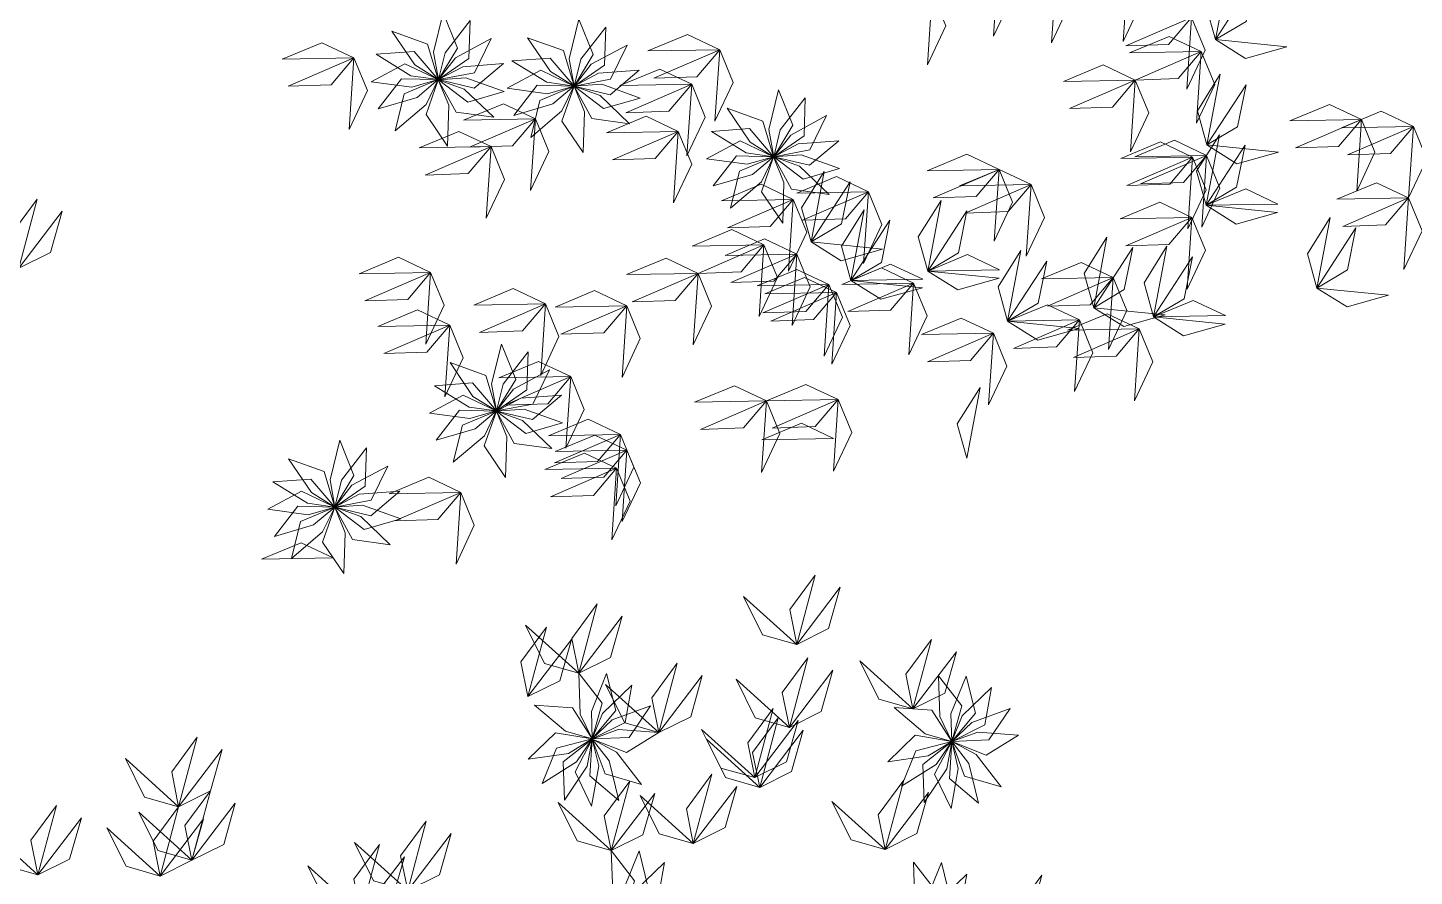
# Model space of a CAD drawing. Header units: inches. Extents: x 4350 to 28384, y -6772 to 993.
# Drawn here: x 8225.4 to 8341.3, y 542.2 to 613.2 of the extents above; entities that cross this region are included whole.
import ezdxf

# ---------------------------------------------------------------- set-up
doc = ezdxf.new("R2010")
doc.units = ezdxf.units.IN
doc.header["$MEASUREMENT"] = 0
doc.layers.add('nascosti', color=1, linetype='Continuous')

msp = doc.modelspace()

# ---------------------------------------------------------------- linework, layer by layer
at = {"layer": 'nascosti', "lineweight": 0}
for points in [[(8306.5, 618.42), (8307.63, 615.69), (8306.1, 612.44), (8306.5, 618.42)], [(8311.36, 617.88), (8312.49, 615.14), (8310.96, 611.9), (8311.36, 617.88)], [(8317.36, 617.99), (8318.49, 615.25), (8316.96, 612.01), (8317.36, 617.99)], [(8324.67, 612.17), (8323.87, 615.02), (8325.77, 618.06), (8324.67, 612.17)], [(8324.67, 612.17), (8327.22, 613.68), (8327.93, 617.2), (8324.67, 612.17)], [(8300.99, 616.04), (8302.13, 613.3), (8300.6, 610.06), (8300.99, 616.04)], [(8260.1, 614.41), (8259.29, 611.1), (8259.7, 608.83), (8261.3, 611.46), (8260.1, 614.41)], [(8262.34, 613.76), (8260.25, 611.06), (8259.7, 608.83), (8262.23, 610.58), (8262.34, 613.76)], [(8271.45, 613.86), (8270.64, 610.55), (8271.05, 608.28), (8272.65, 610.92), (8271.45, 613.86)], [(8273.69, 613.21), (8271.6, 610.52), (8271.05, 608.28), (8273.59, 610.03), (8273.69, 613.21)], [(8322.67, 614.01), (8320.75, 611.75), (8317.16, 611.63), (8322.67, 614.01)], [(8322.67, 614.01), (8323.8, 611.27), (8322.27, 608.03), (8322.67, 614.01)], [(8255.81, 612.86), (8257.73, 610.05), (8259.69, 608.83), (8258.8, 611.78), (8255.81, 612.86)], [(8264.12, 612.26), (8261.12, 610.64), (8259.7, 608.82), (8262.73, 609.39), (8264.12, 612.26)], [(8267.16, 612.32), (8269.08, 609.5), (8271.04, 608.28), (8270.15, 611.24), (8267.16, 612.32)], [(8283.22, 611.32), (8280.53, 612.59), (8277.22, 611.21), (8283.22, 611.32)], [(8323.47, 611.16), (8320.79, 612.42), (8317.47, 611.05), (8323.47, 611.16)], [(8324.67, 612.17), (8327.18, 610.59), (8330.63, 611.56), (8324.67, 612.17)], [(8252.64, 610.64), (8249.96, 611.9), (8246.64, 610.53), (8252.64, 610.64)], [(8254.5, 610.94), (8257.4, 609.14), (8259.68, 608.83), (8257.67, 611.17), (8254.5, 610.94)], [(8275.47, 611.71), (8272.47, 610.1), (8271.05, 608.28), (8274.08, 608.85), (8275.47, 611.71)], [(8283.22, 611.32), (8281.3, 609.06), (8277.71, 608.94), (8283.22, 611.32)], [(8283.22, 611.32), (8284.35, 608.58), (8282.82, 605.34), (8283.22, 611.32)], [(8323.47, 611.16), (8321.55, 608.9), (8317.96, 608.78), (8323.47, 611.16)], [(8323.47, 611.16), (8324.6, 608.42), (8323.07, 605.17), (8323.47, 611.16)], [(8252.64, 610.64), (8250.72, 608.38), (8247.13, 608.26), (8252.64, 610.64)], [(8252.64, 610.64), (8253.77, 607.9), (8252.24, 604.65), (8252.64, 610.64)], [(8254.09, 608.64), (8257.47, 608.18), (8259.68, 608.82), (8256.89, 610.14), (8254.09, 608.64)], [(8265.13, 610.16), (8261.73, 609.9), (8259.7, 608.82), (8262.7, 608.11), (8265.13, 610.16)], [(8265.85, 610.39), (8268.75, 608.6), (8271.04, 608.28), (8269.03, 610.62), (8265.85, 610.39)], [(8317.96, 608.78), (8315.28, 610.04), (8311.97, 608.67), (8317.96, 608.78)], [(8254.65, 606.38), (8257.92, 607.33), (8259.68, 608.82), (8256.6, 608.89), (8254.65, 606.38)], [(8256.07, 604.54), (8258.67, 606.74), (8259.68, 608.82), (8256.84, 607.63), (8256.07, 604.54)], [(8260.45, 603.27), (8260.56, 606.67), (8259.69, 608.81), (8258.67, 605.9), (8260.45, 603.27)], [(8264.33, 605.67), (8261.86, 608.03), (8259.69, 608.81), (8261.18, 606.11), (8264.33, 605.67)], [(8265.21, 607.83), (8262, 608.98), (8259.7, 608.81), (8262.15, 606.94), (8265.21, 607.83)], [(8265.44, 608.1), (8268.82, 607.64), (8271.03, 608.28), (8268.25, 609.6), (8265.44, 608.1)], [(8276.49, 609.61), (8273.09, 609.36), (8271.05, 608.27), (8274.05, 607.56), (8276.49, 609.61)], [(8280.88, 608.43), (8278.2, 609.7), (8274.88, 608.32), (8280.88, 608.43)], [(8317.96, 608.78), (8316.05, 606.52), (8312.46, 606.4), (8317.96, 608.78)], [(8317.96, 608.78), (8319.1, 606.04), (8317.57, 602.79), (8317.96, 608.78)], [(8323.95, 603.36), (8323.15, 606.22), (8325.06, 609.26), (8323.95, 603.36)], [(8266, 605.83), (8269.27, 606.79), (8271.03, 608.27), (8267.95, 608.35), (8266, 605.83)], [(8267.43, 603.99), (8270.03, 606.2), (8271.03, 608.27), (8268.19, 607.08), (8267.43, 603.99)], [(8271.81, 602.72), (8271.91, 606.13), (8271.04, 608.27), (8270.02, 605.35), (8271.81, 602.72)], [(8276.56, 607.28), (8273.35, 608.43), (8271.05, 608.27), (8273.5, 606.4), (8276.56, 607.28)], [(8275.68, 605.13), (8273.22, 607.48), (8271.05, 608.27), (8272.53, 605.56), (8275.68, 605.13)], [(8280.88, 608.43), (8278.96, 606.17), (8275.37, 606.05), (8280.88, 608.43)], [(8280.88, 608.43), (8282.01, 605.69), (8280.48, 602.45), (8280.88, 608.43)], [(8288.13, 607.96), (8287.32, 604.65), (8287.73, 602.38), (8289.33, 605.02), (8288.13, 607.96)], [(8323.95, 603.36), (8326.5, 604.88), (8327.22, 608.39), (8323.95, 603.36)], [(8267.81, 605.54), (8265.13, 606.8), (8261.81, 605.43), (8267.81, 605.54)], [(8283.84, 606.42), (8285.76, 603.6), (8287.72, 602.38), (8286.83, 605.34), (8283.84, 606.42)], [(8290.37, 607.31), (8288.28, 604.62), (8287.73, 602.38), (8290.27, 604.13), (8290.37, 607.31)], [(8336.87, 605.49), (8334.19, 606.75), (8330.87, 605.38), (8336.87, 605.49)], [(8267.81, 605.54), (8265.89, 603.28), (8262.3, 603.16), (8267.81, 605.54)], [(8267.81, 605.54), (8268.94, 602.8), (8267.41, 599.55), (8267.81, 605.54)], [(8279.74, 604.49), (8277.06, 605.76), (8273.74, 604.38), (8279.74, 604.49)], [(8292.15, 605.81), (8289.15, 604.19), (8287.73, 602.37), (8290.76, 602.95), (8292.15, 605.81)], [(8336.87, 605.49), (8334.95, 603.23), (8331.36, 603.11), (8336.87, 605.49)], [(8341.21, 604.91), (8338.52, 606.18), (8335.21, 604.8), (8341.21, 604.91)], [(8336.87, 605.49), (8338, 602.75), (8336.47, 599.51), (8336.87, 605.49)], [(8264.1, 603.22), (8261.41, 604.48), (8258.1, 603.11), (8264.1, 603.22)], [(8279.74, 604.49), (8277.82, 602.23), (8274.24, 602.11), (8279.74, 604.49)], [(8279.74, 604.49), (8280.88, 601.75), (8279.35, 598.51), (8279.74, 604.49)], [(8282.53, 604.49), (8285.43, 602.7), (8287.72, 602.38), (8285.71, 604.72), (8282.53, 604.49)], [(8323.89, 598.32), (8323.09, 601.17), (8324.99, 604.21), (8323.89, 598.32)], [(8341.21, 604.91), (8339.29, 602.65), (8335.7, 602.53), (8341.21, 604.91)], [(8341.21, 604.91), (8342.34, 602.17), (8340.81, 598.93), (8341.21, 604.91)], [(8264.1, 603.22), (8262.18, 600.96), (8258.59, 600.84), (8264.1, 603.22)], [(8264.1, 603.22), (8265.23, 600.48), (8263.7, 597.23), (8264.1, 603.22)], [(8282.12, 602.19), (8285.5, 601.74), (8287.71, 602.38), (8284.93, 603.7), (8282.12, 602.19)], [(8293.17, 603.71), (8289.77, 603.46), (8287.73, 602.37), (8290.73, 601.66), (8293.17, 603.71)], [(8322.75, 602.35), (8320.07, 603.61), (8316.76, 602.24), (8322.75, 602.35)], [(8323.91, 602.48), (8321.23, 603.75), (8317.91, 602.37), (8323.91, 602.48)], [(8323.89, 598.32), (8326.43, 599.83), (8327.15, 603.35), (8323.89, 598.32)], [(8323.95, 603.36), (8326.46, 601.79), (8329.92, 602.75), (8323.95, 603.36)], [(8282.68, 599.93), (8285.95, 600.89), (8287.71, 602.37), (8284.63, 602.44), (8282.68, 599.93)], [(8284.11, 598.09), (8286.71, 600.29), (8287.71, 602.37), (8284.87, 601.18), (8284.11, 598.09)], [(8288.49, 596.82), (8288.59, 600.23), (8287.72, 602.36), (8286.7, 599.45), (8288.49, 596.82)], [(8293.24, 601.38), (8290.03, 602.53), (8287.73, 602.37), (8290.18, 600.5), (8293.24, 601.38)], [(8292.36, 599.22), (8289.9, 601.58), (8287.73, 602.36), (8289.21, 599.66), (8292.36, 599.22)], [(8306.57, 601.32), (8303.89, 602.58), (8300.57, 601.21), (8306.57, 601.32)], [(8322.75, 602.35), (8320.84, 600.09), (8317.25, 599.97), (8322.75, 602.35)], [(8323.91, 602.48), (8321.99, 600.22), (8318.4, 600.1), (8323.91, 602.48)], [(8322.75, 602.35), (8323.89, 599.61), (8322.36, 596.36), (8322.75, 602.35)], [(8323.91, 602.48), (8325.04, 599.74), (8323.51, 596.5), (8323.91, 602.48)], [(8295.65, 599.45), (8292.97, 600.71), (8289.65, 599.34), (8295.65, 599.45)], [(8290.85, 595.25), (8290.05, 598.11), (8291.96, 601.15), (8290.85, 595.25)], [(8306.57, 601.32), (8304.65, 599.06), (8301.06, 598.94), (8306.57, 601.32)], [(8309.25, 600.05), (8306.57, 601.32), (8303.25, 599.94), (8309.25, 600.05)], [(8306.57, 601.32), (8307.7, 598.58), (8306.17, 595.33), (8306.57, 601.32)], [(8289.36, 598.81), (8286.68, 600.07), (8283.37, 598.7), (8289.36, 598.81)], [(8295.65, 599.45), (8293.73, 597.19), (8290.14, 597.07), (8295.65, 599.45)], [(8290.85, 595.25), (8293.4, 596.77), (8294.12, 600.28), (8290.85, 595.25)], [(8295.65, 599.45), (8296.78, 596.71), (8295.25, 593.46), (8295.65, 599.45)], [(8309.25, 600.05), (8307.33, 597.79), (8303.74, 597.67), (8309.25, 600.05)], [(8309.25, 600.05), (8310.38, 597.31), (8308.85, 594.07), (8309.25, 600.05)], [(8329.88, 598.42), (8327.2, 599.69), (8323.89, 598.32), (8329.88, 598.42)], [(8340.81, 598.93), (8338.13, 600.19), (8334.81, 598.82), (8340.81, 598.93)], [(8224.62, 593.05), (8224.03, 595.95), (8226.16, 598.84), (8224.62, 593.05)], [(8289.36, 598.81), (8287.44, 596.55), (8283.86, 596.43), (8289.36, 598.81)], [(8289.36, 598.81), (8290.5, 596.07), (8288.97, 592.82), (8289.36, 598.81)], [(8300.62, 592.82), (8299.82, 595.68), (8301.73, 598.72), (8300.62, 592.82)], [(8322.69, 597.3), (8320.01, 598.57), (8316.69, 597.19), (8322.69, 597.3)], [(8323.89, 598.32), (8326.4, 596.74), (8329.85, 597.71), (8323.89, 598.32)], [(8340.81, 598.93), (8338.89, 596.67), (8335.3, 596.55), (8340.81, 598.93)], [(8340.81, 598.93), (8341.94, 596.19), (8340.41, 592.94), (8340.81, 598.93)], [(8224.62, 593.05), (8227.27, 594.37), (8228.25, 597.82), (8224.62, 593.05)], [(8294.19, 592.03), (8293.39, 594.89), (8295.29, 597.93), (8294.19, 592.03)], [(8294.19, 592.03), (8296.74, 593.55), (8297.45, 597.06), (8294.19, 592.03)], [(8300.62, 592.82), (8303.17, 594.34), (8303.88, 597.86), (8300.62, 592.82)], [(8322.69, 597.3), (8320.77, 595.04), (8317.18, 594.92), (8322.69, 597.3)], [(8322.69, 597.3), (8323.82, 594.56), (8322.29, 591.32), (8322.69, 597.3)], [(8333.15, 591.4), (8332.35, 594.26), (8334.26, 597.3), (8333.15, 591.4)], [(8286.91, 595.02), (8284.23, 596.28), (8280.92, 594.91), (8286.91, 595.02)], [(8333.15, 591.4), (8335.7, 592.92), (8336.41, 596.44), (8333.15, 591.4)], [(8286.91, 595.02), (8285, 592.76), (8281.41, 592.63), (8286.91, 595.02)], [(8289.65, 594.24), (8286.97, 595.51), (8283.66, 594.13), (8289.65, 594.24)], [(8286.91, 595.02), (8288.05, 592.28), (8286.52, 589.03), (8286.91, 595.02)], [(8290.85, 595.25), (8293.36, 593.68), (8296.82, 594.65), (8290.85, 595.25)], [(8314.49, 589.75), (8313.69, 592.61), (8315.59, 595.65), (8314.49, 589.75)], [(8314.49, 589.75), (8317.04, 591.27), (8317.75, 594.78), (8314.49, 589.75)], [(8319.49, 588.99), (8318.69, 591.85), (8320.6, 594.89), (8319.49, 588.99)], [(8259.05, 592.7), (8256.37, 593.97), (8253.06, 592.59), (8259.05, 592.7)], [(8281.41, 592.63), (8278.73, 593.9), (8275.41, 592.53), (8281.41, 592.63)], [(8289.65, 594.24), (8287.74, 591.98), (8284.15, 591.86), (8289.65, 594.24)], [(8289.65, 594.24), (8290.79, 591.5), (8289.26, 588.26), (8289.65, 594.24)], [(8306.62, 592.93), (8303.94, 594.2), (8300.62, 592.82), (8306.62, 592.93)], [(8307.29, 588.63), (8306.49, 591.49), (8308.4, 594.53), (8307.29, 588.63)], [(8307.29, 588.63), (8309.84, 590.15), (8310.56, 593.66), (8307.29, 588.63)], [(8316.12, 592.27), (8313.44, 593.53), (8310.12, 592.16), (8316.12, 592.27)], [(8319.49, 588.99), (8322.04, 590.51), (8322.75, 594.02), (8319.49, 588.99)], [(8259.05, 592.7), (8257.14, 590.44), (8253.55, 590.32), (8259.05, 592.7)], [(8259.05, 592.7), (8260.19, 589.96), (8258.66, 586.72), (8259.05, 592.7)], [(8281.41, 592.63), (8279.49, 590.37), (8275.9, 590.25), (8281.41, 592.63)], [(8281.41, 592.63), (8282.54, 589.9), (8281.01, 586.65), (8281.41, 592.63)], [(8292.34, 591.7), (8289.66, 592.96), (8286.34, 591.59), (8292.34, 591.7)], [(8299.42, 591.81), (8296.74, 593.08), (8293.43, 591.7), (8299.42, 591.81)], [(8299.42, 591.81), (8296.74, 593.08), (8293.43, 591.7), (8299.42, 591.81)], [(8300.19, 592.14), (8297.5, 593.41), (8294.19, 592.03), (8300.19, 592.14)], [(8300.62, 592.82), (8303.13, 591.25), (8306.59, 592.22), (8300.62, 592.82)], [(8268.64, 590.08), (8265.96, 591.35), (8262.65, 589.97), (8268.64, 590.08)], [(8275.44, 589.92), (8272.76, 591.19), (8269.45, 589.81), (8275.44, 589.92)], [(8292.34, 591.7), (8290.42, 589.44), (8286.83, 589.32), (8292.34, 591.7)], [(8292.99, 591.02), (8290.31, 592.29), (8286.99, 590.91), (8292.99, 591.02)], [(8292.34, 591.7), (8293.47, 588.96), (8291.94, 585.72), (8292.34, 591.7)], [(8299.42, 591.81), (8297.5, 589.55), (8293.92, 589.43), (8299.42, 591.81)], [(8299.42, 591.81), (8297.5, 589.55), (8293.92, 589.43), (8299.42, 591.81)], [(8294.19, 592.03), (8296.7, 590.46), (8300.16, 591.43), (8294.19, 592.03)], [(8299.42, 591.81), (8300.56, 589.07), (8299.03, 585.83), (8299.42, 591.81)], [(8299.42, 591.81), (8300.56, 589.07), (8299.03, 585.83), (8299.42, 591.81)], [(8316.12, 592.27), (8314.2, 590.01), (8310.62, 589.89), (8316.12, 592.27)], [(8316.12, 592.27), (8317.25, 589.53), (8315.72, 586.28), (8316.12, 592.27)], [(8333.15, 591.4), (8335.66, 589.83), (8339.12, 590.8), (8333.15, 591.4)], [(8268.64, 590.08), (8266.72, 587.82), (8263.14, 587.7), (8268.64, 590.08)], [(8268.64, 590.08), (8269.78, 587.34), (8268.25, 584.1), (8268.64, 590.08)], [(8292.99, 591.02), (8291.07, 588.76), (8287.49, 588.64), (8292.99, 591.02)], [(8292.99, 591.02), (8294.13, 588.28), (8292.59, 585.04), (8292.99, 591.02)], [(8325.49, 589.1), (8322.81, 590.36), (8319.49, 588.99), (8325.49, 589.1)], [(8260.64, 588.31), (8257.95, 589.57), (8254.64, 588.2), (8260.64, 588.31)], [(8275.44, 589.92), (8273.52, 587.66), (8269.94, 587.54), (8275.44, 589.92)], [(8275.44, 589.92), (8276.58, 587.18), (8275.05, 583.94), (8275.44, 589.92)], [(8306.1, 587.62), (8303.41, 588.89), (8300.1, 587.51), (8306.1, 587.62)], [(8313.29, 588.74), (8310.61, 590.01), (8307.29, 588.63), (8313.29, 588.74)], [(8318.29, 587.98), (8315.61, 589.24), (8312.3, 587.87), (8318.29, 587.98)], [(8314.49, 589.75), (8317, 588.18), (8320.46, 589.15), (8314.49, 589.75)], [(8319.49, 588.99), (8322, 587.42), (8325.46, 588.38), (8319.49, 588.99)], [(8260.64, 588.31), (8258.72, 586.05), (8255.13, 585.93), (8260.64, 588.31)], [(8260.64, 588.31), (8261.77, 585.57), (8260.24, 582.32), (8260.64, 588.31)], [(8307.29, 588.63), (8309.81, 587.06), (8313.26, 588.03), (8307.29, 588.63)], [(8313.29, 588.74), (8311.37, 586.48), (8307.79, 586.36), (8313.29, 588.74)], [(8318.29, 587.98), (8316.37, 585.72), (8312.79, 585.6), (8318.29, 587.98)], [(8313.29, 588.74), (8314.42, 586), (8312.89, 582.76), (8313.29, 588.74)], [(8318.29, 587.98), (8319.43, 585.24), (8317.9, 581.99), (8318.29, 587.98)], [(8264.96, 586.71), (8264.15, 583.4), (8264.56, 581.13), (8266.16, 583.77), (8264.96, 586.71)], [(8306.1, 587.62), (8304.18, 585.36), (8300.59, 585.24), (8306.1, 587.62)], [(8306.1, 587.62), (8307.23, 584.88), (8305.7, 581.64), (8306.1, 587.62)], [(8267.2, 586.07), (8265.11, 583.37), (8264.56, 581.13), (8267.1, 582.89), (8267.2, 586.07)], [(8260.67, 585.17), (8262.59, 582.35), (8264.55, 581.13), (8263.66, 584.09), (8260.67, 585.17)], [(8268.98, 584.56), (8265.98, 582.95), (8264.56, 581.13), (8267.59, 581.7), (8268.98, 584.56)], [(8270.76, 584), (8268.08, 585.27), (8264.76, 583.89), (8270.76, 584)], [(8259.36, 583.24), (8262.26, 581.45), (8264.55, 581.13), (8262.54, 583.47), (8259.36, 583.24)], [(8270.76, 584), (8268.84, 581.74), (8265.25, 581.62), (8270.76, 584)], [(8270.76, 584), (8271.89, 581.26), (8270.36, 578.02), (8270.76, 584)], [(8287.12, 581.97), (8284.44, 583.24), (8281.12, 581.87), (8287.12, 581.97)], [(8293.12, 582.08), (8290.43, 583.35), (8287.12, 581.97), (8293.12, 582.08)], [(8303.88, 577.19), (8303.08, 580.05), (8304.99, 583.09), (8303.88, 577.19)], [(8258.95, 580.95), (8262.33, 580.49), (8264.54, 581.13), (8261.76, 582.45), (8258.95, 580.95)], [(8270, 582.46), (8266.6, 582.21), (8264.56, 581.12), (8267.56, 580.41), (8270, 582.46)], [(8287.12, 581.97), (8285.2, 579.71), (8281.61, 579.59), (8287.12, 581.97)], [(8287.12, 581.97), (8288.25, 579.24), (8286.72, 575.99), (8287.12, 581.97)], [(8293.12, 582.08), (8291.2, 579.82), (8287.61, 579.7), (8293.12, 582.08)], [(8293.12, 582.08), (8294.25, 579.34), (8292.72, 576.1), (8293.12, 582.08)], [(8259.51, 578.68), (8262.78, 579.64), (8264.54, 581.12), (8261.46, 581.2), (8259.51, 578.68)], [(8260.94, 576.84), (8263.54, 579.05), (8264.54, 581.12), (8261.7, 579.93), (8260.94, 576.84)], [(8265.32, 575.57), (8265.42, 578.98), (8264.55, 581.12), (8263.53, 578.21), (8265.32, 575.57)], [(8270.07, 580.13), (8266.86, 581.28), (8264.56, 581.12), (8267.01, 579.25), (8270.07, 580.13)], [(8269.19, 577.98), (8266.73, 580.33), (8264.56, 581.12), (8266.04, 578.41), (8269.19, 577.98)], [(8274.91, 579.17), (8272.23, 580.44), (8268.91, 579.06), (8274.91, 579.17)], [(8292.74, 578.83), (8290.06, 580.1), (8286.74, 578.72), (8292.74, 578.83)], [(8251.45, 578.69), (8250.64, 575.37), (8251.04, 573.1), (8252.64, 575.74), (8251.45, 578.69)], [(8274.91, 579.17), (8272.99, 576.91), (8269.41, 576.79), (8274.91, 579.17)], [(8275.46, 577.86), (8272.77, 579.12), (8269.46, 577.75), (8275.46, 577.86)], [(8274.91, 579.17), (8276.05, 576.43), (8274.52, 573.19), (8274.91, 579.17)], [(8253.68, 578.04), (8251.6, 575.34), (8251.04, 573.1), (8253.58, 574.86), (8253.68, 578.04)], [(8274.59, 576.34), (8271.91, 577.6), (8268.59, 576.23), (8274.59, 576.34)], [(8275.46, 577.86), (8273.54, 575.6), (8269.95, 575.48), (8275.46, 577.86)], [(8275.46, 577.86), (8276.59, 575.12), (8275.06, 571.88), (8275.46, 577.86)], [(8247.16, 577.14), (8249.08, 574.32), (8251.03, 573.1), (8250.15, 576.06), (8247.16, 577.14)], [(8255.46, 576.53), (8252.46, 574.92), (8251.05, 573.1), (8254.08, 573.67), (8255.46, 576.53)], [(8274.59, 576.34), (8272.67, 574.08), (8269.08, 573.96), (8274.59, 576.34)], [(8274.59, 576.34), (8275.72, 573.6), (8274.19, 570.36), (8274.59, 576.34)], [(8245.85, 575.21), (8248.75, 573.42), (8251.03, 573.1), (8249.02, 575.44), (8245.85, 575.21)], [(8261.57, 574.32), (8258.89, 575.59), (8255.57, 574.21), (8261.57, 574.32)], [(8245.44, 572.92), (8248.81, 572.46), (8251.03, 573.1), (8248.24, 574.42), (8245.44, 572.92)], [(8256.48, 574.43), (8253.08, 574.18), (8251.05, 573.09), (8254.05, 572.38), (8256.48, 574.43)], [(8261.57, 574.32), (8259.65, 572.06), (8256.06, 571.94), (8261.57, 574.32)], [(8261.57, 574.32), (8262.7, 571.58), (8261.17, 568.34), (8261.57, 574.32)], [(8245.99, 570.65), (8249.26, 571.61), (8251.03, 573.1), (8247.94, 573.17), (8245.99, 570.65)], [(8247.42, 568.81), (8250.02, 571.02), (8251.03, 573.09), (8248.18, 571.9), (8247.42, 568.81)], [(8251.8, 567.54), (8251.9, 570.95), (8251.03, 573.09), (8250.01, 570.18), (8251.8, 567.54)], [(8256.55, 572.11), (8253.35, 573.25), (8251.04, 573.09), (8253.5, 571.22), (8256.55, 572.11)], [(8255.67, 569.95), (8253.21, 572.3), (8251.04, 573.09), (8252.52, 570.38), (8255.67, 569.95)], [(8250.91, 568.86), (8248.23, 570.12), (8244.91, 568.75), (8250.91, 568.86)], [(8289.65, 561.62), (8289.07, 564.53), (8291.2, 567.42), (8289.65, 561.62)], [(8289.65, 561.62), (8292.31, 562.94), (8293.29, 566.4), (8289.65, 561.62)], [(8271.43, 559.21), (8270.85, 562.12), (8272.97, 565.01), (8271.43, 559.21)], [(8289.65, 561.62), (8286.8, 562.43), (8285.2, 565.64), (8289.65, 561.62)], [(8271.43, 559.21), (8274.09, 560.53), (8275.06, 563.98), (8271.43, 559.21)], [(8267.18, 557.27), (8266.6, 560.17), (8268.73, 563.06), (8267.18, 557.27)], [(8271.43, 559.21), (8268.58, 560.02), (8266.98, 563.23), (8271.43, 559.21)], [(8267.18, 557.27), (8269.84, 558.59), (8270.82, 562.04), (8267.18, 557.27)], [(8299.37, 556.24), (8298.79, 559.14), (8300.91, 562.03), (8299.37, 556.24)], [(8278.13, 554.26), (8277.55, 557.16), (8279.67, 560.05), (8278.13, 554.26)], [(8289.04, 554.69), (8288.45, 557.6), (8290.58, 560.49), (8289.04, 554.69)], [(8299.37, 556.24), (8296.52, 557.04), (8294.92, 560.26), (8299.37, 556.24)], [(8299.37, 556.24), (8302.03, 557.56), (8303, 561.01), (8299.37, 556.24)], [(8271.43, 559.21), (8271.55, 555.8), (8272.56, 553.73), (8273.39, 556.7), (8271.43, 559.21)], [(8273.76, 559.19), (8272.49, 556.03), (8272.56, 553.72), (8274.52, 556.1), (8273.76, 559.19)], [(8278.13, 554.26), (8280.79, 555.58), (8281.76, 559.03), (8278.13, 554.26)], [(8289.04, 554.69), (8291.69, 556.01), (8292.67, 559.46), (8289.04, 554.69)], [(8301.5, 559), (8301.61, 555.6), (8302.62, 553.52), (8303.45, 556.49), (8301.5, 559)], [(8303.83, 558.98), (8302.55, 555.82), (8302.62, 553.52), (8304.59, 555.89), (8303.83, 558.98)], [(8275.88, 558.22), (8273.43, 555.86), (8272.56, 553.72), (8275.32, 555.09), (8275.88, 558.22)], [(8278.13, 554.26), (8275.28, 555.06), (8273.68, 558.28), (8278.13, 554.26)], [(8289.04, 554.69), (8286.18, 555.5), (8284.58, 558.71), (8289.04, 554.69)], [(8305.95, 558.02), (8303.5, 555.65), (8302.62, 553.51), (8305.39, 554.89), (8305.95, 558.02)], [(8267.72, 556.56), (8270.33, 554.37), (8272.55, 553.72), (8270.9, 556.33), (8267.72, 556.56)], [(8277.43, 556.48), (8274.23, 555.31), (8272.56, 553.72), (8275.64, 553.85), (8277.43, 556.48)], [(8286.15, 550.49), (8285.57, 553.39), (8287.69, 556.28), (8286.15, 550.49)], [(8286.56, 549.68), (8285.97, 552.59), (8288.1, 555.48), (8286.56, 549.68)], [(8286.15, 550.49), (8288.8, 551.81), (8289.78, 555.26), (8286.15, 550.49)], [(8297.79, 556.35), (8300.4, 554.16), (8302.61, 553.52), (8300.96, 556.12), (8297.79, 556.35)], [(8307.49, 556.27), (8304.29, 555.11), (8302.63, 553.51), (8305.71, 553.64), (8307.49, 556.27)], [(8267.21, 552.03), (8270.58, 552.5), (8272.54, 553.72), (8269.5, 554.23), (8267.21, 552.03)], [(8278.13, 554.26), (8274.73, 554.5), (8272.56, 553.71), (8275.43, 552.58), (8278.13, 554.26)], [(8286.15, 550.49), (8283.3, 551.29), (8281.7, 554.51), (8286.15, 550.49)], [(8286.56, 549.68), (8289.21, 551), (8290.19, 554.46), (8286.56, 549.68)], [(8308.2, 554.05), (8304.8, 554.29), (8302.62, 553.51), (8305.49, 552.37), (8308.2, 554.05)], [(8237.98, 548.06), (8237.4, 550.97), (8239.52, 553.86), (8237.98, 548.06)], [(8268.36, 550), (8271.25, 551.81), (8272.54, 553.72), (8269.56, 552.95), (8268.36, 550)], [(8270.23, 548.62), (8272.14, 551.44), (8272.55, 553.71), (8270.13, 551.8), (8270.23, 548.62)], [(8272.51, 548.11), (8273.1, 551.47), (8272.55, 553.71), (8271.12, 550.98), (8272.51, 548.11)], [(8274.79, 548.58), (8273.97, 551.89), (8272.55, 553.71), (8272.36, 550.63), (8274.79, 548.58)], [(8276.69, 549.93), (8274.59, 552.62), (8272.56, 553.71), (8273.63, 550.82), (8276.69, 549.93)], [(8286.56, 549.68), (8283.7, 550.49), (8282.1, 553.7), (8286.56, 549.68)], [(8297.27, 551.82), (8300.65, 552.3), (8302.61, 553.51), (8299.57, 554.03), (8297.27, 551.82)], [(8298.42, 549.79), (8301.31, 551.6), (8302.61, 553.51), (8299.62, 552.74), (8298.42, 549.79)], [(8300.3, 548.41), (8302.2, 551.23), (8302.61, 553.5), (8300.19, 551.59), (8300.3, 548.41)], [(8302.57, 547.91), (8303.16, 551.26), (8302.61, 553.5), (8301.18, 550.77), (8302.57, 547.91)], [(8304.85, 548.37), (8304.03, 551.68), (8302.62, 553.5), (8302.42, 550.42), (8304.85, 548.37)], [(8306.75, 549.73), (8304.65, 552.41), (8302.62, 553.5), (8303.69, 550.61), (8306.75, 549.73)], [(8237.98, 548.06), (8235.13, 548.87), (8233.53, 552.08), (8237.98, 548.06)], [(8237.98, 548.06), (8240.64, 549.39), (8241.61, 552.84), (8237.98, 548.06)], [(8281.01, 544.99), (8280.43, 547.89), (8282.56, 550.78), (8281.01, 544.99)], [(8274.15, 544.39), (8273.56, 547.3), (8275.69, 550.19), (8274.15, 544.39)], [(8281.01, 544.99), (8283.67, 546.31), (8284.64, 549.76), (8281.01, 544.99)], [(8297.05, 544.48), (8296.47, 547.39), (8298.6, 550.28), (8297.05, 544.48)], [(8239.09, 543.59), (8238.51, 546.5), (8240.64, 549.39), (8239.09, 543.59)], [(8239.09, 543.59), (8241.75, 544.91), (8242.72, 548.36), (8239.09, 543.59)], [(8274.15, 544.39), (8271.3, 545.2), (8269.7, 548.41), (8274.15, 544.39)], [(8274.15, 544.39), (8276.8, 545.71), (8277.78, 549.16), (8274.15, 544.39)], [(8281.01, 544.99), (8278.16, 545.79), (8276.56, 549.01), (8281.01, 544.99)], [(8297.05, 544.48), (8294.2, 545.29), (8292.6, 548.5), (8297.05, 544.48)], [(8297.05, 544.48), (8299.71, 545.81), (8300.68, 549.26), (8297.05, 544.48)], [(8226.22, 542.36), (8225.63, 545.27), (8227.76, 548.16), (8226.22, 542.36)], [(8226.22, 542.36), (8228.87, 543.68), (8229.85, 547.13), (8226.22, 542.36)], [(8239.09, 543.59), (8236.24, 544.4), (8234.64, 547.61), (8239.09, 543.59)], [(8236.44, 542.27), (8235.85, 545.17), (8237.98, 548.06), (8236.44, 542.27)], [(8226.22, 542.36), (8223.36, 543.17), (8221.77, 546.38), (8226.22, 542.36)], [(8236.44, 542.27), (8233.59, 543.08), (8231.99, 546.29), (8236.44, 542.27)], [(8236.44, 542.27), (8239.09, 543.59), (8240.07, 547.04), (8236.44, 542.27)], [(8257.13, 541.05), (8256.54, 543.96), (8258.67, 546.85), (8257.13, 541.05)], [(8253.22, 539.11), (8252.64, 542.01), (8254.76, 544.9), (8253.22, 539.11)], [(8257.13, 541.05), (8254.28, 541.86), (8252.68, 545.07), (8257.13, 541.05)], [(8257.13, 541.05), (8259.78, 542.37), (8260.76, 545.83), (8257.13, 541.05)], [(8253.22, 539.11), (8255.87, 540.43), (8256.85, 543.88), (8253.22, 539.11)], [(8274.15, 544.39), (8274.27, 540.98), (8275.27, 538.91), (8276.1, 541.88), (8274.15, 544.39)], [(8276.48, 544.37), (8275.2, 541.21), (8275.28, 538.9), (8277.24, 541.28), (8276.48, 544.37)], [(8253.22, 539.11), (8250.37, 539.91), (8248.77, 543.13), (8253.22, 539.11)], [(8278.6, 543.41), (8276.15, 541.04), (8275.28, 538.9), (8278.04, 540.27), (8278.6, 543.41)], [(8299.42, 543.42), (8299.54, 540.01), (8300.55, 537.94), (8301.38, 540.91), (8299.42, 543.42)], [(8301.75, 543.4), (8300.48, 540.24), (8300.55, 537.93), (8302.52, 540.31), (8301.75, 543.4)], [(8303.87, 542.43), (8301.42, 540.07), (8300.55, 537.93), (8303.31, 539.3), (8303.87, 542.43)], [(8308.61, 536.55), (8308.02, 539.46), (8310.15, 542.35), (8308.61, 536.55)]]:
    msp.add_lwpolyline(points, dxfattribs=at)

doc.saveas('drawing.dxf')
